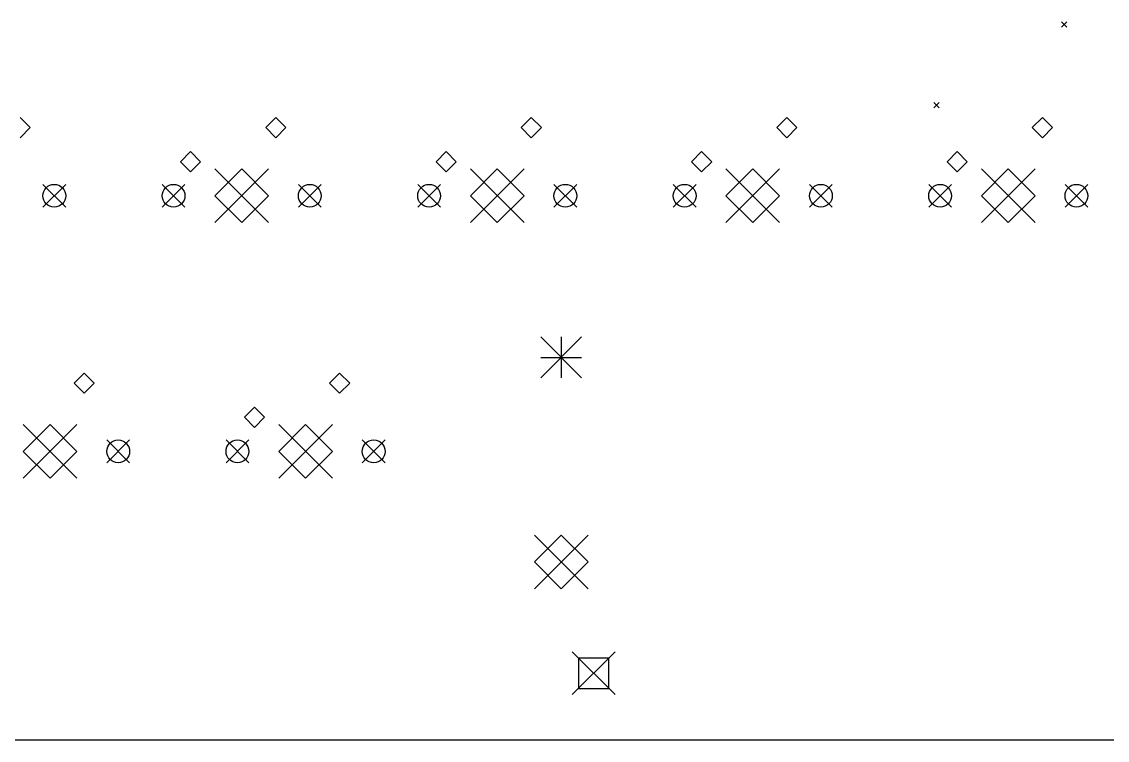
# Model space of a CAD drawing. Extents: x -0.5 to 11.2, y -4.2 to 0.5.
# Drawn here: x 1.792 to 4.978, y -4.222 to -2.114 of the extents above; entities that cross this region are included whole.
import ezdxf

# ---------------------------------------------------------------- set-up
doc = ezdxf.new("R2010")
doc.units = 0
doc.header["$MEASUREMENT"] = 0
doc.layers.add('BLACK', color=7, linetype='CONTINUOUS')

msp = doc.modelspace()

# ---------------------------------------------------------------- linework, layer by layer
at = {"layer": 'BLACK', "linetype": 'CONTINUOUS'}
for p, q in [((4.84354, -2.11391), (4.85929, -2.12965)), ((4.85929, -2.11391), (4.84354, -2.12965)), ((4.4691, -2.35088), (4.48485, -2.36663)), ((4.48485, -2.35088), (4.4691, -2.36663)), ((1.81695, -2.42469), (1.78742, -2.39516)), ((2.53742, -2.39516), (2.50789, -2.42469)), ((2.56695, -2.42469), (2.53742, -2.39516)), ((3.28742, -2.39516), (3.25789, -2.42469)), ((3.31695, -2.42469), (3.28742, -2.39516)), ((4.0374, -2.39516), (4.00787, -2.42469)), ((4.06693, -2.42469), (4.0374, -2.39516)), ((4.7874, -2.39516), (4.75787, -2.42469)), ((4.81693, -2.42469), (4.7874, -2.39516)), ((1.78742, -2.45421), (1.81695, -2.42469)), ((2.50789, -2.42469), (2.53742, -2.45421)), ((2.53742, -2.45421), (2.56695, -2.42469)), ((3.25789, -2.42469), (3.28742, -2.45421)), ((3.28742, -2.45421), (3.31695, -2.42469)), ((4.00787, -2.42469), (4.0374, -2.45421)), ((4.0374, -2.45421), (4.06693, -2.42469)), ((4.75787, -2.42469), (4.7874, -2.45421)), ((4.7874, -2.45421), (4.81693, -2.42469)), ((2.28742, -2.49516), (2.25789, -2.52469)), ((2.31695, -2.52469), (2.28742, -2.49516)), ((3.03742, -2.49516), (3.00789, -2.52469)), ((3.06695, -2.52469), (3.03742, -2.49516)), ((3.7874, -2.49516), (3.75787, -2.52469)), ((3.81693, -2.52469), (3.7874, -2.49516)), ((4.5374, -2.49516), (4.50787, -2.52469)), ((4.56693, -2.52469), (4.5374, -2.49516)), ((2.25789, -2.52469), (2.28742, -2.55421)), ((2.28742, -2.55421), (2.31695, -2.52469)), ((2.35868, -2.54594), (2.51616, -2.70343)), ((2.51616, -2.54594), (2.35868, -2.70343)), ((2.43742, -2.54594), (2.35868, -2.62469)), ((2.51616, -2.62469), (2.43742, -2.54594)), ((3.00789, -2.52469), (3.03742, -2.55421)), ((3.03742, -2.55421), (3.06695, -2.52469)), ((3.10868, -2.54594), (3.26616, -2.70343)), ((3.26616, -2.54594), (3.10868, -2.70343)), ((3.18742, -2.54594), (3.10868, -2.62469)), ((3.26616, -2.62469), (3.18742, -2.54594)), ((3.75787, -2.52469), (3.7874, -2.55421)), ((3.7874, -2.55421), (3.81693, -2.52469)), ((3.85866, -2.54594), (4.01614, -2.70343)), ((4.01614, -2.54594), (3.85866, -2.70343)), ((3.9374, -2.54594), (3.85866, -2.62469)), ((4.01614, -2.62469), (3.9374, -2.54594)), ((4.50787, -2.52469), (4.5374, -2.55421)), ((4.5374, -2.55421), (4.56693, -2.52469)), ((4.60866, -2.54594), (4.76614, -2.70343)), ((4.76614, -2.54594), (4.60866, -2.70343)), ((4.6874, -2.54594), (4.60866, -2.62469)), ((4.76614, -2.62469), (4.6874, -2.54594)), ((1.85396, -2.59122), (1.92089, -2.65815)), ((1.92089, -2.59122), (1.85396, -2.65815)), ((2.20396, -2.59122), (2.27089, -2.65815)), ((2.27089, -2.59122), (2.20396, -2.65815)), ((2.60396, -2.59122), (2.67089, -2.65815)), ((2.67089, -2.59122), (2.60396, -2.65815)), ((2.95396, -2.59122), (3.02089, -2.65815)), ((3.02089, -2.59122), (2.95396, -2.65815)), ((3.35396, -2.59122), (3.42089, -2.65815)), ((3.42089, -2.59122), (3.35396, -2.65815)), ((3.70394, -2.59122), (3.77087, -2.65815)), ((3.77087, -2.59122), (3.70394, -2.65815)), ((4.10394, -2.59122), (4.17087, -2.65815)), ((4.17087, -2.59122), (4.10394, -2.65815)), ((4.45394, -2.59122), (4.52087, -2.65815)), ((4.52087, -2.59122), (4.45394, -2.65815)), ((4.85394, -2.59122), (4.92087, -2.65815)), ((4.92087, -2.59122), (4.85394, -2.65815)), ((2.35868, -2.62469), (2.43742, -2.70343)), ((2.43742, -2.70343), (2.51616, -2.62469)), ((3.10868, -2.62469), (3.18742, -2.70343)), ((3.18742, -2.70343), (3.26616, -2.62469)), ((3.85866, -2.62469), (3.9374, -2.70343)), ((3.9374, -2.70343), (4.01614, -2.62469)), ((4.60866, -2.62469), (4.6874, -2.70343)), ((4.6874, -2.70343), (4.76614, -2.62469)), ((3.31512, -3.03906), (3.4352, -3.15913)), ((3.4352, -3.03906), (3.31512, -3.15913)), ((3.37516, -3.03906), (3.37516, -3.15913)), ((3.31512, -3.09909), (3.4352, -3.09909)), ((1.97492, -3.14516), (1.94539, -3.17469)), ((2.00445, -3.17469), (1.97492, -3.14516)), ((2.72492, -3.14516), (2.69539, -3.17469)), ((2.75445, -3.17469), (2.72492, -3.14516)), ((1.94539, -3.17469), (1.97492, -3.20421)), ((1.97492, -3.20421), (2.00445, -3.17469)), ((2.69539, -3.17469), (2.72492, -3.20421)), ((2.72492, -3.20421), (2.75445, -3.17469)), ((2.47492, -3.24516), (2.44539, -3.27469)), ((2.50445, -3.27469), (2.47492, -3.24516)), ((2.44539, -3.27469), (2.47492, -3.30421)), ((2.47492, -3.30421), (2.50445, -3.27469)), ((1.79618, -3.29594), (1.95366, -3.45343)), ((1.95366, -3.29594), (1.79618, -3.45343)), ((1.87492, -3.29594), (1.79618, -3.37469)), ((1.95366, -3.37469), (1.87492, -3.29594)), ((2.54618, -3.29594), (2.70366, -3.45343)), ((2.70366, -3.29594), (2.54618, -3.45343)), ((2.62492, -3.29594), (2.54618, -3.37469)), ((2.70366, -3.37469), (2.62492, -3.29594)), ((2.04146, -3.34122), (2.10839, -3.40815)), ((2.10839, -3.34122), (2.04146, -3.40815)), ((2.39146, -3.34122), (2.45839, -3.40815)), ((2.45839, -3.34122), (2.39146, -3.40815)), ((2.79146, -3.34122), (2.85839, -3.40815)), ((2.85839, -3.34122), (2.79146, -3.40815)), ((1.79618, -3.37469), (1.87492, -3.45343)), ((1.87492, -3.45343), (1.95366, -3.37469)), ((2.54618, -3.37469), (2.62492, -3.45343)), ((2.62492, -3.45343), (2.70366, -3.37469)), ((3.29642, -3.62035), (3.4539, -3.77783)), ((3.4539, -3.62035), (3.29642, -3.77783)), ((3.37516, -3.62035), (3.29642, -3.69909)), ((3.4539, -3.69909), (3.37516, -3.62035)), ((3.29642, -3.69909), (3.37516, -3.77783)), ((3.37516, -3.77783), (3.4539, -3.69909)), ((3.40774, -3.9626), (3.53373, -4.08858)), ((3.53373, -3.9626), (3.40774, -4.08858)), ((3.51528, -3.98105), (3.42619, -3.98105)), ((3.42619, -3.98105), (3.42619, -4.07013)), ((3.51528, -4.07013), (3.51528, -3.98105)), ((3.42619, -4.07013), (3.51528, -4.07013)), ((11.1602, -4.22244), (-0.472441, -4.22244))]:
    msp.add_line(p, q, dxfattribs=at)
at = {"layer": 'BLACK'}
for centre in [(1.88742, -2.62469), (2.23742, -2.62469), (2.63742, -2.62469), (2.98742, -2.62469), (3.38742, -2.62469), (3.7374, -2.62469), (4.1374, -2.62469), (4.4874, -2.62469), (4.8874, -2.62469), (2.07492, -3.37469), (2.42492, -3.37469), (2.82492, -3.37469)]:
    msp.add_circle(centre, 0.033465, dxfattribs=at)

doc.saveas('drawing.dxf')
